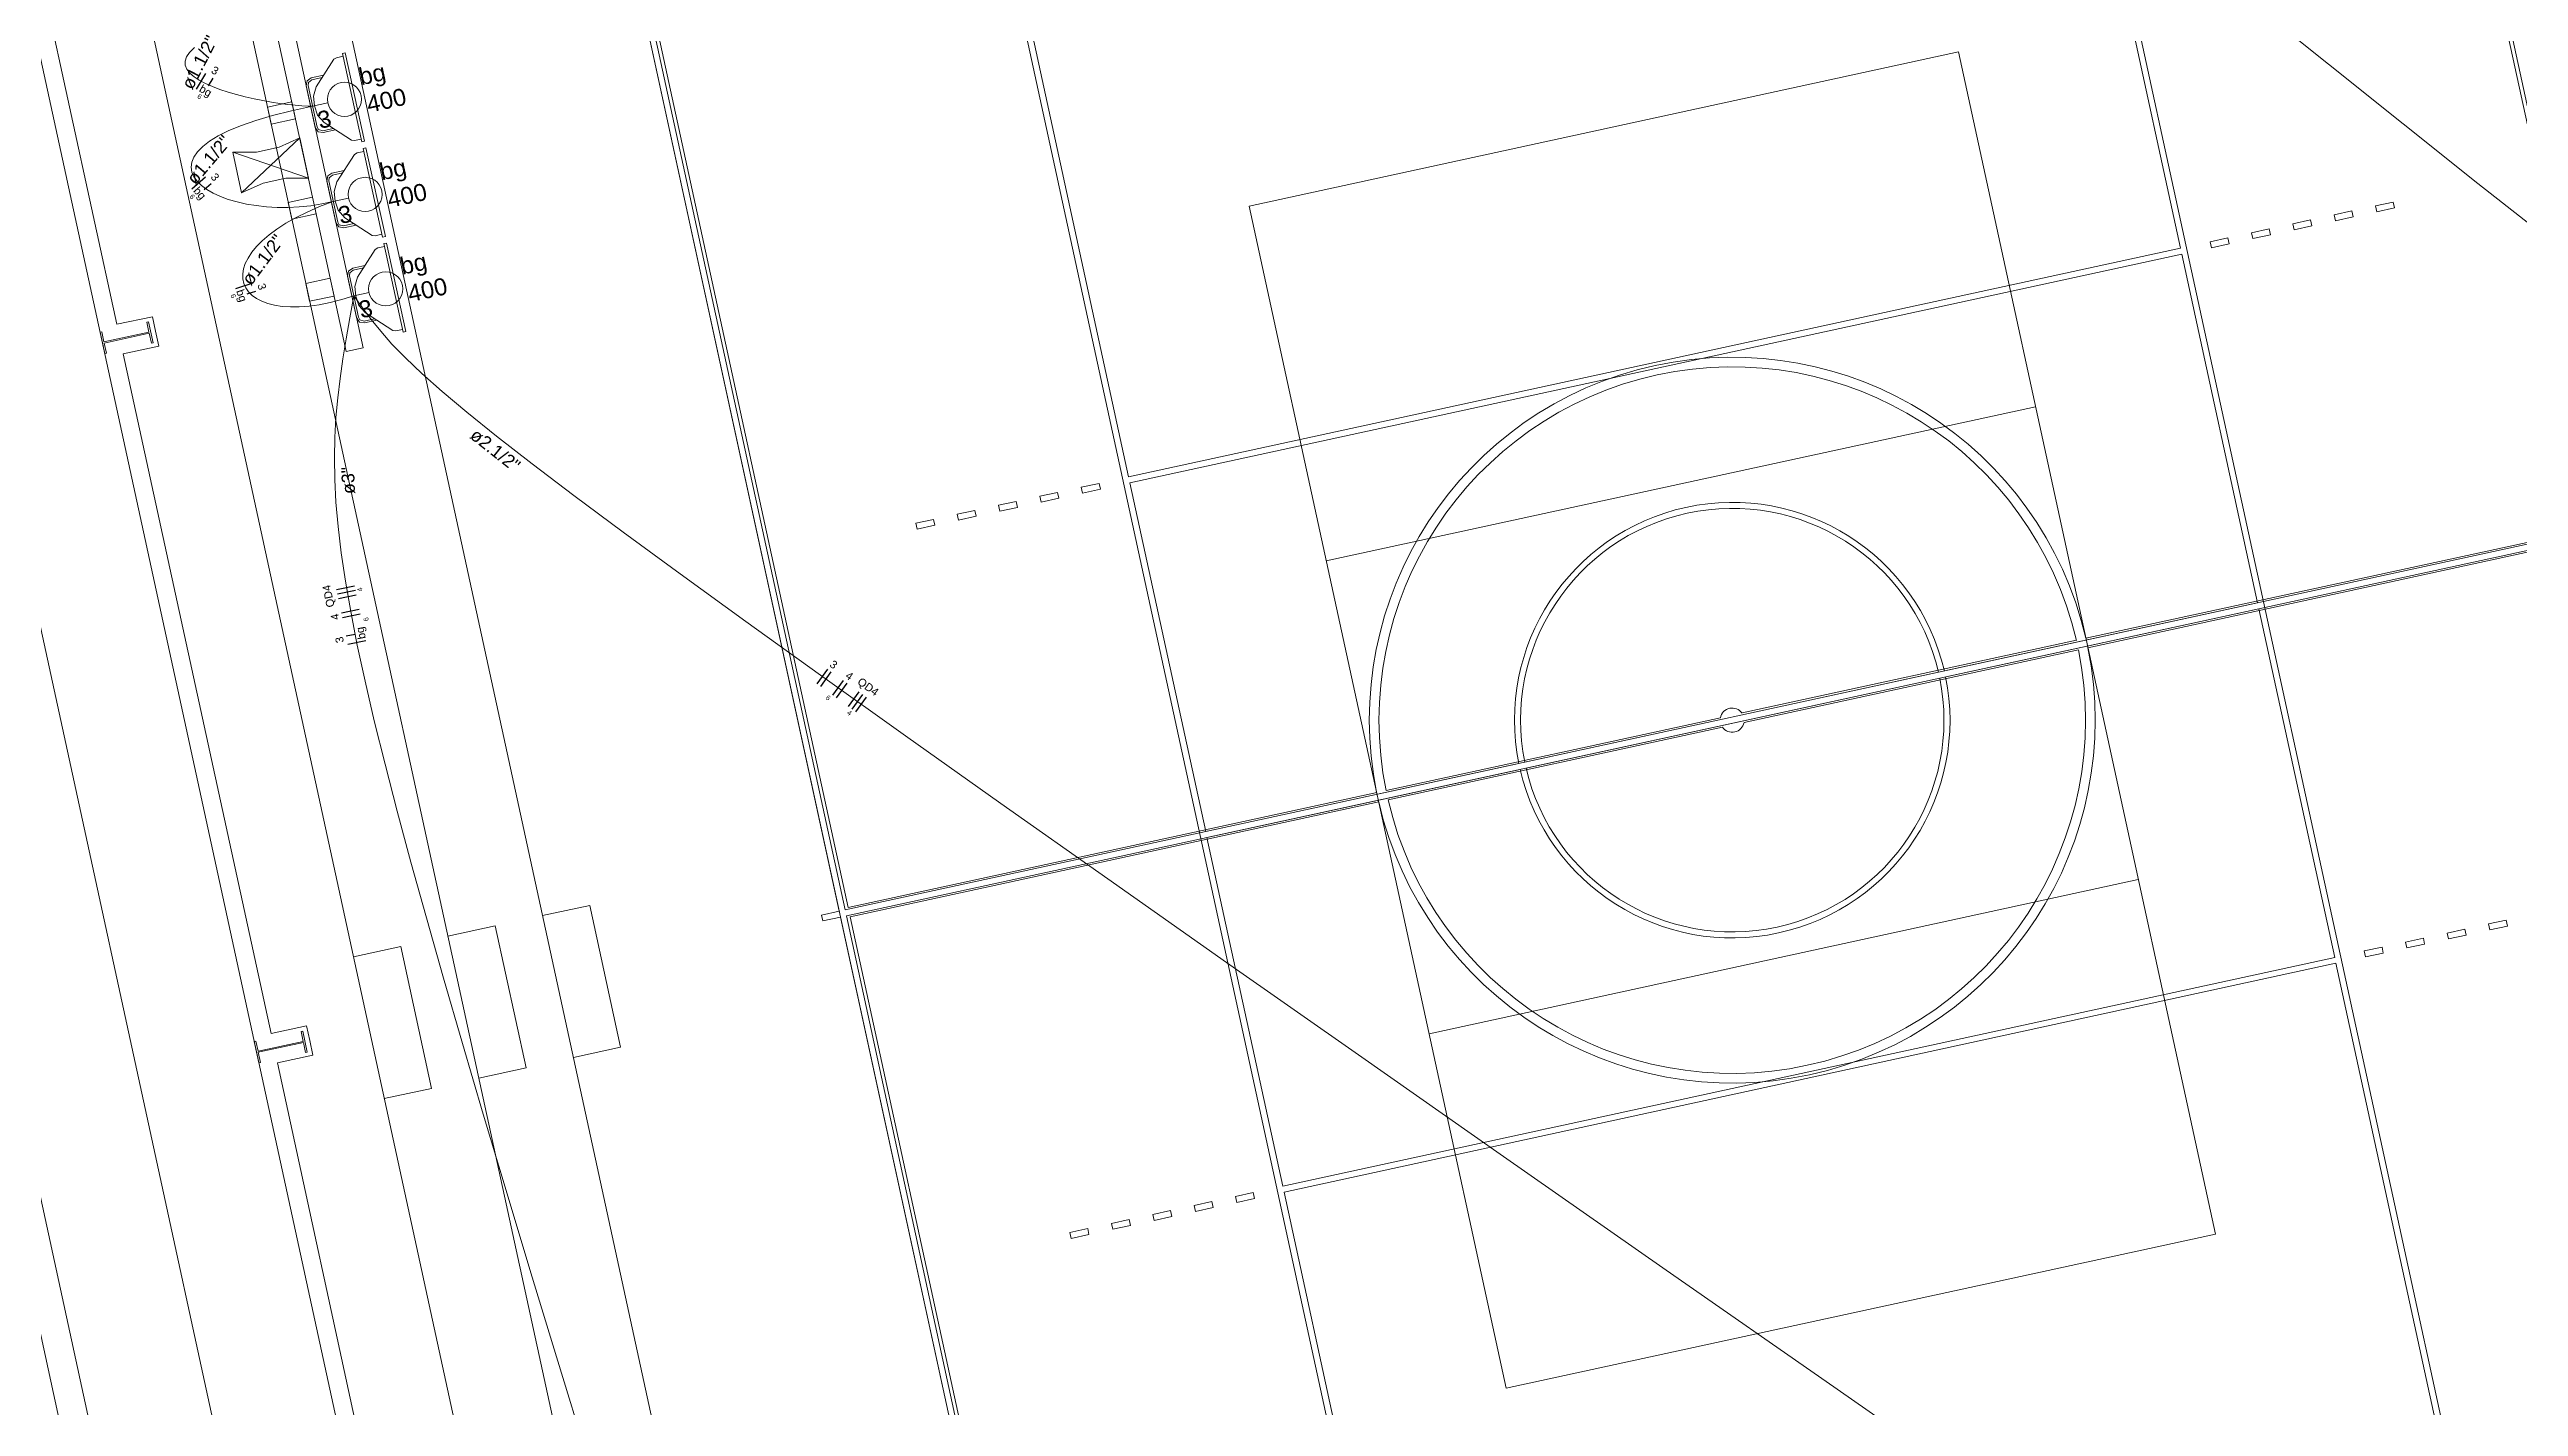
# Model space of a CAD drawing. Header units: millimetres. Extents: x -395 to 1008, y 9 to 692.
# Drawn here: x -88.37 to -67.96, y 62.82 to 74.04 of the extents above; entities that cross this region are included whole.
import ezdxf

# ---------------------------------------------------------------- set-up
doc = ezdxf.new("R2010")
doc.units = ezdxf.units.MM
doc.header["$LTSCALE"] = 0.1
doc.header["$MEASUREMENT"] = 0
for name, color, linetype, lineweight in [('.10 ultra fina', 240, 'Continuous', 5), ('.15', 150, 'Continuous', 15), ('.20', 130, 'Continuous', 5), ('.25', 70, 'Continuous', 5), ('.30', 50, 'Continuous', 5), ('.40 Interno parede', 27, 'Continuous', 5)]:
    doc.layers.add(name, color=color, linetype=linetype, lineweight=lineweight)
doc.styles.add('Arial', font='arial.ttf')

# ---------------------------------------------------------------- blocks, each defined once
blk = doc.blocks.new('eeetet')
at = {"layer": '.10 ultra fina', "color": 240, "lineweight": 5}
for p, q in [((606.539, 115.299), (595.396, 166.541)), ((600.308, 145.079), (611.592, 93.184)), ((609.617, 106.974), (601.498, 144.315)), ((623.07, 143.822), (626.029, 130.21)), ((626.062, 130.202), (623.092, 143.857)), ((608.376, 140.709), (614.346, 113.251)), ((611.355, 127.004), (608.376, 140.709)), ((611.404, 127.015), (608.435, 140.67)), ((608.471, 140.647), (611.43, 127.036)), ((611.606, 114.534), (606.454, 138.229)), ((622.444, 132.485), (621.185, 138.275)), ((625.048, 120.746), (621.223, 138.334)), ((610.825, 114.364), (605.672, 138.059)), ((610.043, 114.194), (604.891, 137.889)), ((609.115, 113.992), (603.962, 137.687)), ((604.162, 137.475), (605.384, 131.856)), ((616.253, 118.833), (612.429, 136.422)), ((613.747, 130.594), (612.488, 136.384)), ((620.608, 134.107), (614.745, 132.832)), ((622.732, 124.336), (620.608, 134.107)), ((614.745, 132.832), (616.869, 123.061)), ((623.519, 132.719), (623.372, 132.687)), ((623.372, 132.687), (623.383, 132.638)), ((623.53, 132.67), (623.519, 132.719)), ((623.861, 132.793), (623.714, 132.761)), ((623.714, 132.761), (623.725, 132.712)), ((623.725, 132.712), (623.872, 132.744)), ((623.872, 132.744), (623.861, 132.793)), ((624.203, 132.867), (624.056, 132.836)), ((624.056, 132.836), (624.067, 132.787)), ((624.067, 132.787), (624.214, 132.819)), ((624.214, 132.819), (624.203, 132.867)), ((613.747, 130.594), (622.444, 132.485)), ((622.835, 132.57), (622.688, 132.538)), ((622.688, 132.538), (622.699, 132.489)), ((622.699, 132.489), (622.846, 132.521)), ((622.846, 132.521), (622.835, 132.57)), ((623.177, 132.644), (623.03, 132.612)), ((623.03, 132.612), (623.041, 132.564)), ((623.041, 132.564), (623.188, 132.596)), ((623.188, 132.596), (623.177, 132.644)), ((623.383, 132.638), (623.53, 132.67)), ((613.758, 130.545), (622.455, 132.436)), ((623.081, 129.554), (622.455, 132.436)), ((605.384, 131.856), (605.677, 131.919)), ((605.645, 131.877), (605.631, 131.874)), ((605.631, 131.874), (605.649, 131.791)), ((605.683, 131.702), (605.645, 131.877)), ((605.677, 131.919), (605.703, 131.798)), ((605.259, 131.793), (605.245, 131.79)), ((605.245, 131.79), (605.283, 131.615)), ((605.277, 131.71), (605.259, 131.793)), ((605.649, 131.791), (605.277, 131.71)), ((605.279, 131.701), (605.651, 131.782)), ((605.297, 131.618), (605.279, 131.701)), ((605.73, 131.676), (605.437, 131.612)), ((605.651, 131.782), (605.669, 131.699)), ((605.669, 131.699), (605.683, 131.702)), ((605.703, 131.798), (605.73, 131.676)), ((605.283, 131.615), (605.297, 131.618)), ((605.437, 131.612), (606.658, 125.993)), ((615.382, 129.9), (621.245, 131.175)), ((613.014, 130.435), (613.161, 130.466)), ((613.161, 130.466), (613.172, 130.418)), ((613.356, 130.509), (613.503, 130.541)), ((613.367, 130.46), (613.356, 130.509)), ((613.514, 130.492), (613.367, 130.46)), ((613.503, 130.541), (613.514, 130.492)), ((614.385, 127.663), (613.758, 130.545)), ((611.988, 130.212), (612.135, 130.243)), ((612.135, 130.243), (612.146, 130.195)), ((612.33, 130.286), (612.477, 130.318)), ((612.341, 130.237), (612.33, 130.286)), ((612.488, 130.269), (612.341, 130.237)), ((612.477, 130.318), (612.488, 130.269)), ((612.672, 130.36), (612.819, 130.392)), ((612.683, 130.311), (612.672, 130.36)), ((612.83, 130.343), (612.683, 130.311)), ((612.819, 130.392), (612.83, 130.343)), ((613.025, 130.386), (613.014, 130.435)), ((613.172, 130.418), (613.025, 130.386)), ((611.999, 130.163), (611.988, 130.212)), ((612.146, 130.195), (611.999, 130.163)), ((620.492, 128.991), (626.062, 130.202)), ((620.503, 128.942), (626.072, 130.153)), ((621.661, 129.261), (626.029, 130.21)), ((621.678, 129.182), (626.046, 130.132)), ((623.081, 129.554), (614.385, 127.663)), ((623.092, 129.505), (614.395, 127.614)), ((623.719, 126.622), (623.092, 129.505)), ((618.819, 128.643), (621.583, 129.244)), ((618.836, 128.564), (621.6, 129.165)), ((617.023, 128.237), (620.443, 128.98)), ((617.034, 128.188), (620.454, 128.931)), ((615.877, 128.003), (618.64, 128.604)), ((615.894, 127.925), (618.657, 128.526)), ((611.404, 127.015), (616.975, 128.226)), ((611.415, 126.966), (616.985, 128.177)), ((611.43, 127.036), (615.799, 127.986)), ((611.447, 126.958), (615.816, 127.908)), ((615.022, 124.731), (614.395, 127.614)), ((616.232, 125.992), (622.095, 127.267)), ((608.903, 126.968), (609.293, 127.053)), ((609.293, 127.053), (609.548, 125.88)), ((611.209, 126.972), (611.355, 127.004)), ((611.219, 126.924), (611.209, 126.972)), ((608.121, 126.798), (608.512, 126.883)), ((608.512, 126.883), (608.767, 125.71)), ((611.219, 126.924), (611.366, 126.955)), ((614.346, 113.251), (611.366, 126.955)), ((614.384, 113.31), (611.415, 126.966)), ((611.447, 126.958), (614.407, 113.346)), ((624.305, 126.75), (624.452, 126.782)), ((624.452, 126.782), (624.462, 126.733)), ((624.647, 126.824), (624.794, 126.856)), ((624.658, 126.775), (624.647, 126.824)), ((624.804, 126.807), (624.658, 126.775)), ((624.794, 126.856), (624.804, 126.807)), ((624.989, 126.899), (625.136, 126.931)), ((625, 126.85), (624.989, 126.899)), ((625.146, 126.882), (625, 126.85)), ((625.136, 126.931), (625.146, 126.882)), ((607.339, 126.628), (607.73, 126.713)), ((607.73, 126.713), (607.985, 125.54)), ((615.022, 124.731), (623.719, 126.622)), ((615.033, 124.683), (623.729, 126.574)), ((624.988, 120.784), (623.729, 126.574)), ((623.963, 126.676), (624.11, 126.707)), ((623.974, 126.627), (623.963, 126.676)), ((624.12, 126.659), (623.974, 126.627)), ((624.11, 126.707), (624.12, 126.659)), ((624.316, 126.701), (624.305, 126.75)), ((624.462, 126.733), (624.316, 126.701)), ((606.658, 125.993), (606.952, 126.057)), ((606.92, 126.014), (606.906, 126.011)), ((606.906, 126.011), (606.924, 125.928)), ((606.958, 125.839), (606.92, 126.014)), ((606.952, 126.057), (606.978, 125.935)), ((606.533, 125.93), (606.519, 125.927)), ((606.519, 125.927), (606.557, 125.752)), ((606.552, 125.847), (606.533, 125.93)), ((606.924, 125.928), (606.552, 125.847)), ((606.553, 125.838), (606.926, 125.919)), ((606.572, 125.755), (606.553, 125.838)), ((606.557, 125.752), (606.572, 125.755)), ((607.005, 125.814), (606.711, 125.75)), ((606.711, 125.75), (607.934, 120.126)), ((606.926, 125.919), (606.944, 125.836)), ((606.944, 125.836), (606.958, 125.839)), ((606.978, 125.935), (607.005, 125.814)), ((609.158, 125.795), (609.548, 125.88)), ((608.767, 125.71), (608.376, 125.625)), ((607.985, 125.54), (607.594, 125.455)), ((614.094, 124.53), (613.947, 124.498)), ((614.104, 124.481), (614.094, 124.53)), ((614.436, 124.604), (614.289, 124.572)), ((614.289, 124.572), (614.3, 124.523)), ((614.3, 124.523), (614.446, 124.555)), ((614.446, 124.555), (614.436, 124.604)), ((614.778, 124.678), (614.631, 124.646)), ((614.631, 124.646), (614.642, 124.598)), ((614.642, 124.598), (614.788, 124.629)), ((614.788, 124.629), (614.778, 124.678)), ((616.292, 118.893), (615.033, 124.683)), ((613.41, 124.381), (613.263, 124.349)), ((613.263, 124.349), (613.274, 124.3)), ((613.274, 124.3), (613.42, 124.332)), ((613.42, 124.332), (613.41, 124.381)), ((613.752, 124.455), (613.605, 124.423)), ((613.605, 124.423), (613.616, 124.375)), ((613.616, 124.375), (613.762, 124.406)), ((613.762, 124.406), (613.752, 124.455)), ((613.947, 124.498), (613.958, 124.449)), ((613.958, 124.449), (614.104, 124.481)), ((616.869, 123.061), (622.732, 124.336))]:
    blk.add_line(p, q, dxfattribs=at)
for points in [[(607.279, 131.631), (607.419, 131.662), (606.724, 134.861), (606.583, 134.831), (607.279, 131.631)], [(606.991, 133.893), (607.092, 133.915), (607.08, 133.895), (606.995, 133.877), (606.967, 133.854), (606.964, 133.829), (607.039, 133.487), (607.051, 133.465), (607.086, 133.456), (607.172, 133.475), (607.191, 133.463), (607.089, 133.441), (607.047, 133.448), (607.023, 133.484), (606.949, 133.826), (606.956, 133.868), (606.991, 133.893)], [(607.403, 133.386), (607.348, 133.375), (607.323, 133.377), (607.096, 133.524), (607.042, 133.585), (607.017, 133.661), (607.008, 133.741), (607.032, 133.819), (607.178, 134.047), (607.199, 134.06), (607.254, 134.072)], [(607.408, 133.364), (607.249, 134.095), (607.272, 134.1), (607.432, 133.369), (607.408, 133.364)], [(606.659, 133.51), (606.861, 133.554), (606.831, 133.694), (606.628, 133.65), (606.659, 133.51)], [(606.342, 133.278), (606.537, 133.28), (606.724, 133.321), (606.895, 133.398), (606.415, 132.943)], [(606.895, 133.398), (606.968, 133.064)], [(607.579, 132.577), (607.42, 133.309), (607.443, 133.314), (607.603, 132.582), (607.579, 132.577)], [(606.342, 133.278), (606.968, 133.064), (606.78, 133.064), (606.593, 133.023), (606.415, 132.943), (606.342, 133.278)], [(607.162, 133.106), (607.263, 133.128), (607.251, 133.109), (607.166, 133.09), (607.138, 133.068), (607.135, 133.043), (607.21, 132.701), (607.222, 132.679), (607.257, 132.67), (607.342, 132.689), (607.361, 132.676), (607.26, 132.654), (607.218, 132.662), (607.194, 132.697), (607.12, 133.04), (607.127, 133.082), (607.162, 133.106)], [(607.574, 132.6), (607.519, 132.588), (607.494, 132.591), (607.267, 132.737), (607.213, 132.799), (607.188, 132.875), (607.179, 132.954), (607.203, 133.033), (607.349, 133.261), (607.37, 133.273), (607.425, 133.285)], [(606.83, 132.724), (607.032, 132.768), (607.002, 132.908), (606.799, 132.864), (606.83, 132.724)], [(607.745, 131.814), (607.69, 131.802), (607.665, 131.805), (607.438, 131.951), (607.384, 132.012), (607.359, 132.089), (607.35, 132.168), (607.374, 132.247), (607.52, 132.474), (607.541, 132.487), (607.596, 132.499)], [(607.75, 131.791), (607.591, 132.523), (607.614, 132.528), (607.773, 131.796), (607.75, 131.791)], [(607.333, 132.32), (607.434, 132.342), (607.422, 132.323), (607.337, 132.304), (607.309, 132.282), (607.306, 132.257), (607.381, 131.914), (607.393, 131.892), (607.428, 131.883), (607.513, 131.902), (607.532, 131.89), (607.431, 131.868), (607.389, 131.875), (607.365, 131.911), (607.291, 132.253), (607.298, 132.296), (607.333, 132.32)], [(606.977, 132.046), (607.179, 132.09), (607.147, 132.238), (606.945, 132.194), (606.977, 132.046)]]:
    blk.add_lwpolyline(points, dxfattribs=at)
for radius, start, end in [(3, 13.0315, 191.5035), (2.92, 13.0524, 191.4826), (1.8, 13.0633, 191.4717), (1.75, 13.0861, 191.449), (3, 193.0315, 11.5036), (2.92, 193.0524, 11.4826), (1.8, 193.0633, 11.4717), (1.75, 193.086, 11.449), (0.1, 35.8457, 168.6893), (0.1, 215.8457, 348.6893)]:
    blk.add_arc((618.738, 128.584), radius, start, end, dxfattribs=at)

msp = doc.modelspace()

# ---------------------------------------------------------------- linework, layer by layer
at = {"layer": '.15', "color": 150, "lineweight": 15}
for p, q in [((-86.073, 73.599), (-86.198, 73.571)), ((-85.902, 72.813), (-86.027, 72.785)), ((-85.732, 72.032), (-85.858, 72.005))]:
    msp.add_line(p, q, dxfattribs=at)
for centre in [(-85.935, 73.629), (-85.764, 72.843), (-85.594, 72.062)]:
    msp.add_circle(centre, 0.141, dxfattribs=at)
at = {"layer": '.20', "color": 130, "lineweight": 20}
for points in [[(-90.162, 91.695), (-88.231, 89.862), (-86.119, 87.913), (-83.803, 85.832), (-81.257, 83.604), (-78.458, 81.216), (-75.381, 78.651), (-72.002, 75.895), (-68.297, 72.934), (-64.241, 69.752), (-59.81, 66.335), (-54.98, 62.668), (-49.726, 58.736), (-44.025, 54.524), (-37.852, 50.017), (-31.182, 45.201), (-23.992, 40.061)], [(-86.198, 73.571), (-86.239, 73.572), (-86.287, 73.575), (-86.342, 73.58), (-86.403, 73.586), (-86.469, 73.595), (-86.538, 73.606), (-86.61, 73.619), (-86.682, 73.634), (-86.755, 73.65), (-86.827, 73.669), (-86.897, 73.689), (-86.964, 73.711), (-87.027, 73.734), (-87.084, 73.76), (-87.135, 73.787), (-87.178, 73.815), (-87.213, 73.845), (-87.237, 73.877), (-87.251, 73.91), (-87.253, 73.944), (-87.242, 73.98), (-87.217, 74.017), (-87.176, 74.056)], [(-86.027, 72.785), (-86.121, 72.764), (-86.214, 72.749), (-86.308, 72.739), (-86.4, 72.735), (-86.491, 72.735), (-86.579, 72.74), (-86.664, 72.75), (-86.746, 72.763), (-86.823, 72.781), (-86.895, 72.802), (-86.961, 72.826), (-87.02, 72.854), (-87.073, 72.884), (-87.117, 72.917), (-87.153, 72.952), (-87.18, 72.989), (-87.197, 73.028), (-87.203, 73.068), (-87.198, 73.11), (-87.18, 73.152), (-87.151, 73.196), (-87.107, 73.239), (-87.05, 73.283), (-86.978, 73.327), (-86.891, 73.37), (-86.787, 73.413), (-86.667, 73.454), (-86.529, 73.495), (-86.373, 73.534), (-86.198, 73.571)], [(-85.858, 72.005), (-85.958, 71.974), (-86.053, 71.949), (-86.143, 71.931), (-86.228, 71.92), (-86.308, 71.913), (-86.382, 71.913), (-86.45, 71.917), (-86.512, 71.927), (-86.568, 71.941), (-86.618, 71.959), (-86.661, 71.982), (-86.698, 72.008), (-86.728, 72.038), (-86.751, 72.071), (-86.767, 72.106), (-86.775, 72.144), (-86.776, 72.185), (-86.769, 72.228), (-86.755, 72.272), (-86.732, 72.317), (-86.702, 72.364), (-86.662, 72.411), (-86.615, 72.46), (-86.558, 72.508), (-86.493, 72.556), (-86.419, 72.604), (-86.335, 72.651), (-86.242, 72.697), (-86.14, 72.742), (-86.027, 72.785)], [(-83.931, 62.415), (-84.171, 63.199), (-84.393, 63.929), (-84.598, 64.608), (-84.787, 65.239), (-84.959, 65.823), (-85.116, 66.363), (-85.257, 66.862), (-85.385, 67.322), (-85.499, 67.745), (-85.599, 68.134), (-85.688, 68.491), (-85.764, 68.818), (-85.829, 69.118), (-85.883, 69.394), (-85.927, 69.647), (-85.962, 69.881), (-85.988, 70.097), (-86.006, 70.298), (-86.015, 70.486), (-86.018, 70.664), (-86.015, 70.834), (-86.005, 70.998), (-85.99, 71.16), (-85.971, 71.321), (-85.947, 71.483), (-85.92, 71.65), (-85.89, 71.823), (-85.858, 72.005)], [(-72.028, 61.873), (-73.596, 62.966), (-75.036, 63.97), (-76.353, 64.89), (-77.553, 65.73), (-78.642, 66.493), (-79.625, 67.185), (-80.508, 67.808), (-81.298, 68.368), (-81.999, 68.868), (-82.618, 69.313), (-83.16, 69.706), (-83.631, 70.051), (-84.038, 70.354), (-84.384, 70.617), (-84.678, 70.845), (-84.923, 71.043), (-85.127, 71.214), (-85.294, 71.362), (-85.43, 71.491), (-85.542, 71.606), (-85.635, 71.711), (-85.715, 71.81), (-85.787, 71.906), (-85.858, 72.005)]]:
    msp.add_lwpolyline(points, dxfattribs=at)
at = {"layer": '.25', "color": 70, "lineweight": 25}
for p, q in [((-87.157, 73.713), (-87.081, 73.842)), ((-87.058, 73.741), (-87.019, 73.805)), ((-87.198, 72.889), (-87.084, 72.987)), ((-87.094, 72.884), (-87.038, 72.933)), ((-86.832, 72.065), (-86.69, 72.112)), ((-86.739, 72.021), (-86.667, 72.044)), ((-85.853, 69.604), (-86, 69.574)), ((-85.845, 69.568), (-85.992, 69.537)), ((-85.838, 69.531), (-85.985, 69.5)), ((-85.813, 69.411), (-85.96, 69.38)), ((-85.805, 69.374), (-85.952, 69.344)), ((-85.847, 69.206), (-85.921, 69.191)), ((-85.759, 69.152), (-85.906, 69.122)), ((-82.028, 68.796), (-81.94, 68.918)), ((-81.997, 68.774), (-81.91, 68.896)), ((-81.897, 68.703), (-81.81, 68.825)), ((-81.867, 68.681), (-81.78, 68.803)), ((-81.767, 68.61), (-81.68, 68.732)), ((-81.737, 68.588), (-81.65, 68.71)), ((-81.706, 68.566), (-81.619, 68.688))]:
    msp.add_line(p, q, dxfattribs=at)

# ---------------------------------------------------------------- block references
at = {"layer": '.30'}
msp.add_blockref('eeetet', (-693.2, -60.087), dxfattribs=at)

# ---------------------------------------------------------------- texts
at = {"layer": '.40 Interno parede', "color": 27, "attachment_point": 8, "line_spacing_factor": 0.9, "style": 'Arial'}
for s, insert, char_height, width, rotation in [('ø1.1/2"', (-87.084, 73.91), 0.1059, 0.92508, 63.043), ('3', (-87.022, 73.838), 0.0653, 0.10011, 329.3653), ('bg', (-85.681, 73.726), 0.1412, 0.4338, 12.2675), ('bg', (-87.109, 73.655), 0.0653, 0.20021, 329.3653), ('400', (-85.573, 73.55), 0.1412, 0.6507, 12.2675), ('6', (-87.143, 73.634), 0.0406, 0.06118, 329.3653), ('3', (-86.085, 73.394), 0.141, 0.2169, 12.2675), ('ø1.1/2"', (-87.014, 73.093), 0.1059, 0.92508, 49.7963), ('bg', (-85.51, 72.94), 0.1412, 0.4338, 12.2675), ('bg', (-87.17, 72.819), 0.0653, 0.20021, 310.8416), ('3', (-87.03, 72.964), 0.0653, 0.10011, 310.8416), ('400', (-85.402, 72.764), 0.1412, 0.6507, 12.2675), ('6', (-87.209, 72.81), 0.0406, 0.06118, 310.8416), ('3', (-85.914, 72.607), 0.141, 0.2169, 12.2675), ('ø1.1/2"', (-86.565, 72.27), 0.1059, 0.92508, 53.3543), ('bg', (-85.34, 72.16), 0.1412, 0.4338, 12.2675), ('bg', (-86.834, 71.99), 0.0653, 0.20021, 288.1582), ('3', (-86.649, 72.07), 0.0653, 0.10011, 288.1582), ('400', (-85.233, 71.984), 0.1412, 0.6507, 12.2675), ('6', (-86.873, 71.996), 0.0406, 0.06118, 288.1582), ('3', (-85.744, 71.827), 0.141, 0.2169, 12.2675), ('ø2.1/2"', (-84.722, 70.686), 0.1059, 0.92508, 321.6819), ('ø3"', (-85.849, 70.48), 0.1059, 0.44137, 92.0118), ('QD4', (-86.018, 69.532), 0.0653, 0.37011, 101.7062), ('4', (-85.787, 69.58), 0.0406, 0.06118, 101.7062), ('4', (-85.982, 69.357), 0.0653, 0.10011, 101.7062), ('bg', (-85.749, 69.227), 0.0653, 0.20021, 101.7062), ('6', (-85.736, 69.335), 0.0406, 0.06118, 101.7062), ('3', (-85.943, 69.167), 0.0653, 0.10011, 101.7062), ('3', (-81.91, 68.929), 0.0653, 0.10011, 324.4149), ('4', (-81.78, 68.836), 0.0653, 0.10011, 324.4149), ('QD4', (-81.635, 68.732), 0.0653, 0.37011, 324.4149), ('6', (-81.948, 68.665), 0.0406, 0.06118, 324.4149), ('4', (-81.772, 68.54), 0.0406, 0.06118, 324.4149)]:
    msp.add_mtext(s, dxfattribs=dict(at, insert=insert, char_height=char_height, width=width, rotation=rotation))

doc.saveas('drawing.dxf')
